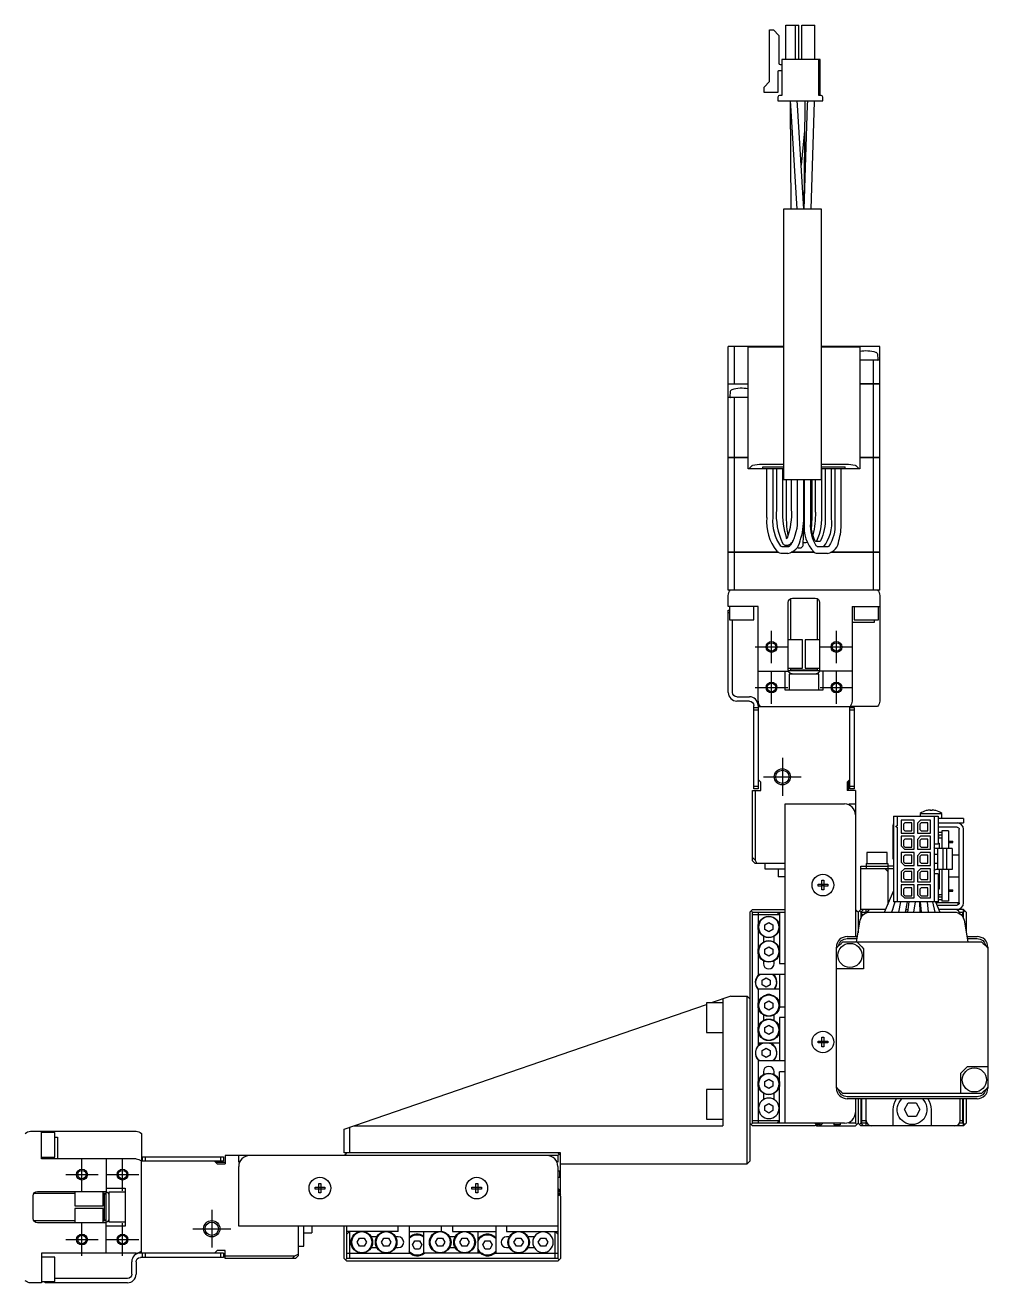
# Model space of a CAD drawing. Extents: x 0 to 1083, y -8 to 883.
# Drawn here: x 668 to 846, y 329.9 to 562.3 of the extents above; entities that cross this region are included whole.
import ezdxf

# ---------------------------------------------------------------- set-up
doc = ezdxf.new("R2010")
doc.units = 0
doc.header["$LTSCALE"] = 0.5
doc.linetypes.add('CENTER', pattern=[50.8, 31.75, -6.35, 6.35, -6.35])
for name, color, linetype in [('MSM_CENTER', 1, 'CENTER'), ('MSM_CONTINUOUS', 7, 'CONTINUOUS'), ('MSM_NARROW', 5, 'CONTINUOUS')]:
    doc.layers.add(name, color=color, linetype=linetype)

msp = doc.modelspace()

# ---------------------------------------------------------------- linework, layer by layer
at = {"layer": 'MSM_CENTER'}
for p, q in [((805.98, 444.41), (805.98, 450.41)), ((817.98, 444.41), (817.98, 450.41)), ((802.98, 447.41), (808.98, 447.41)), ((814.98, 447.41), (820.98, 447.41)), ((805.98, 436.91), (805.98, 442.91)), ((817.98, 436.91), (817.98, 442.91)), ((802.98, 439.91), (808.98, 439.91)), ((814.98, 439.91), (820.98, 439.91)), ((807.98, 426.91), (807.98, 419.91)), ((804.48, 423.41), (811.48, 423.41)), ((678.48, 346.91), (678.48, 352.91)), ((685.98, 346.91), (685.98, 352.91)), ((675.48, 349.91), (681.48, 349.91)), ((682.98, 349.91), (688.98, 349.91)), ((702.48, 343.41), (702.48, 336.41)), ((678.48, 334.91), (678.48, 340.91)), ((685.98, 334.91), (685.98, 340.91)), ((698.98, 339.91), (705.98, 339.91)), ((675.48, 337.91), (681.48, 337.91)), ((682.98, 337.91), (688.98, 337.91))]:
    msp.add_line(p, q, dxfattribs=at)
at = {"layer": 'MSM_CONTINUOUS'}
for p, q in [((805.62, 561.42), (806.32, 561.42)), ((805.62, 551.88), (805.62, 561.42)), ((806.32, 561.42), (807.32, 560.42)), ((807.32, 560.42), (807.32, 555.29)), ((808.61, 562.31), (811.01, 562.31)), ((808.61, 555.96), (808.61, 562.31)), ((810.41, 555.96), (810.41, 562.31)), ((811.01, 555.96), (811.01, 562.31)), ((811.61, 555.96), (811.61, 562.31)), ((811.61, 562.31), (814.01, 562.31)), ((814.01, 555.96), (814.01, 562.31)), ((807.88, 555.96), (807.88, 549.33)), ((814.99, 555.96), (807.88, 555.96)), ((814.74, 549.33), (814.74, 555.96)), ((814.99, 549.33), (814.99, 555.96)), ((807.13, 553.71), (807.13, 549.86)), ((807.88, 553.86), (807.28, 553.86)), ((807.6, 555.01), (807.88, 555.01)), ((804.6, 550.86), (805.62, 551.88)), ((804.6, 549.86), (804.6, 550.86)), ((807.13, 549.86), (804.6, 549.86)), ((807.17, 549.03), (807.17, 548.31)), ((807.88, 549.33), (807.47, 549.33)), ((815.15, 549.33), (814.74, 549.33)), ((815.45, 548.31), (815.45, 549.03)), ((807.17, 548.31), (815.45, 548.31)), ((809.43, 548.31), (809.43, 547.7)), ((809.43, 548.31), (809.43, 547.98)), ((809.43, 547.98), (809.58, 528.31)), ((809.44, 548.31), (809.48, 547.45)), ((809.48, 547.45), (810.68, 528.31)), ((810.78, 547.53), (810.74, 548.31)), ((811.98, 528.33), (810.78, 547.53)), ((812.12, 547.64), (811.98, 528.33)), ((812.6, 547.51), (811.98, 528.31)), ((812.13, 548.31), (812.12, 547.64)), ((812.62, 548.31), (812.6, 547.51)), ((813.28, 528.31), (813.92, 548.19)), ((813.9, 547.47), (813.92, 548.31)), ((813.92, 548.19), (813.93, 548.31)), ((812.09, 542.79), (811.47, 536.46)), ((815.21, 528.31), (808.21, 528.31)), ((808.21, 528.31), (808.21, 478.31)), ((815.21, 478.31), (815.21, 528.31)), ((797.98, 496.02), (797.98, 502.91)), ((808.21, 502.91), (797.98, 502.91)), ((799.13, 496.02), (799.13, 502.91)), ((801.68, 480.31), (801.68, 502.81)), ((808.21, 502.81), (801.68, 502.81)), ((825.98, 502.91), (815.21, 502.91)), ((822.28, 502.81), (815.21, 502.81)), ((822.23, 502.81), (822.23, 502.91)), ((822.28, 502.81), (822.28, 480.31)), ((825.98, 496.02), (825.98, 502.91)), ((825.98, 500.41), (822.28, 500.41)), ((824.82, 496.02), (824.82, 500.41)), ((825.71, 500.62), (825.64, 501.38)), ((797.98, 496.02), (801.68, 496.02)), ((797.98, 482.41), (797.98, 496.01)), ((797.98, 496.01), (801.68, 496.01)), ((797.99, 496.01), (797.99, 496.02)), ((799.13, 496.01), (799.13, 496.02)), ((822.28, 496.02), (825.98, 496.02)), ((825.98, 496.01), (822.28, 496.01)), ((824.82, 496.01), (824.82, 496.02)), ((824.82, 482.41), (824.82, 496.01)), ((825.97, 496.01), (825.97, 496.02)), ((825.98, 482.41), (825.98, 496.01)), ((801.68, 493.51), (797.98, 493.51)), ((798.32, 494.49), (798.25, 493.73)), ((799.13, 482.41), (799.13, 493.51)), ((797.98, 482.41), (801.68, 482.41)), ((797.98, 464.91), (797.98, 482.4)), ((801.68, 482.4), (797.98, 482.4)), ((797.99, 482.41), (797.99, 482.4)), ((799.13, 482.41), (799.13, 482.4)), ((799.13, 464.91), (799.13, 482.4)), ((804.16, 481.17), (808.21, 481.17)), ((815.21, 481.17), (819.8, 481.17)), ((822.28, 482.41), (825.98, 482.41)), ((825.98, 482.4), (822.28, 482.4)), ((824.82, 482.41), (824.82, 482.4)), ((824.82, 464.91), (824.82, 482.4)), ((825.97, 482.41), (825.97, 482.4)), ((825.98, 464.91), (825.98, 482.4)), ((808.21, 480.31), (801.68, 480.31)), ((801.79, 480.31), (802.39, 480.91)), ((804.38, 480.7), (808.21, 480.7)), ((804.38, 480.31), (804.38, 480.7)), ((805.08, 480.31), (805.08, 471.31)), ((806.28, 471.31), (806.28, 480.31)), ((806.88, 480.31), (806.88, 472.79)), ((808.08, 472.79), (808.08, 480.31)), ((815.21, 480.7), (819.58, 480.7)), ((822.28, 480.31), (815.21, 480.31)), ((815.28, 472.31), (815.28, 480.31)), ((815.88, 480.31), (815.88, 471.31)), ((817.08, 471.31), (817.08, 480.31)), ((817.68, 480.31), (817.68, 470.31)), ((818.88, 470.31), (818.88, 480.31)), ((819.58, 480.31), (819.58, 480.7)), ((821.57, 480.91), (822.17, 480.31)), ((815.21, 478.31), (808.21, 478.31)), ((808.68, 478.31), (808.68, 472.77)), ((809.63, 478.31), (809.63, 472.86)), ((810.73, 478.31), (810.73, 471.31)), ((811.93, 471.31), (811.93, 478.31)), ((812.03, 478.31), (812.03, 470.31)), ((813.23, 471.31), (813.23, 478.31)), ((813.48, 471.31), (813.48, 478.31)), ((814.08, 478.31), (814.08, 472.31)), ((809.63, 472.89), (809.63, 472.85)), ((813.23, 470.31), (813.23, 470.37)), ((813.4, 469.03), (813.48, 471.31)), ((817.08, 471.18), (817.08, 471.31)), ((808.81, 467.43), (808.65, 467.37)), ((797.98, 464.91), (807.25, 464.91)), ((797.98, 457.91), (797.98, 464.9)), ((807.27, 464.9), (797.98, 464.9)), ((797.99, 464.91), (797.99, 464.9)), ((799.13, 464.91), (799.13, 464.9)), ((799.13, 457.91), (799.13, 464.9)), ((808, 466.56), (808.09, 466.47)), ((808.98, 465.91), (808.03, 465.91)), ((808.09, 466.47), (808.17, 466.4)), ((808.17, 466.4), (808.32, 466.3)), ((808.32, 466.3), (808.46, 466.24)), ((808.46, 466.24), (808.61, 466.2)), ((808.61, 466.2), (808.77, 466.19)), ((808.77, 466.19), (808.92, 466.2)), ((808.92, 466.2), (809.02, 466.23)), ((809.02, 466.23), (809.06, 466.24)), ((809.02, 466.23), (809.02, 466.23)), ((809.06, 466.24), (809.26, 466.32)), ((809.26, 466.32), (809.41, 466.38)), ((809.41, 466.38), (809.55, 466.48)), ((809.55, 466.48), (809.55, 466.48)), ((813.88, 464.9), (809.63, 464.9)), ((809.65, 464.91), (813.86, 464.91)), ((810.81, 465.87), (810.99, 465.74)), ((810.99, 465.74), (811.18, 465.71)), ((811.18, 465.71), (811.19, 465.71)), ((811.19, 465.71), (811.21, 465.71)), ((811.2, 465.71), (811.21, 465.71)), ((811.21, 465.71), (811.33, 465.72)), ((811.33, 465.72), (811.45, 465.75)), ((811.45, 465.75), (811.55, 465.81)), ((811.55, 465.81), (811.63, 465.88)), ((811.63, 465.88), (811.71, 465.96)), ((811.71, 465.96), (811.76, 466.05)), ((811.76, 466.05), (811.8, 466.15)), ((811.8, 466.15), (811.82, 466.27)), ((811.82, 466.27), (811.82, 466.27)), ((811.85, 466.71), (811.9, 466.71)), ((811.9, 466.71), (812.31, 466.71)), ((812.31, 466.71), (812.34, 466.71)), ((812.34, 466.71), (812.59, 466.76)), ((814.92, 466.91), (814.19, 466.91)), ((814.27, 466.91), (814.35, 466.99)), ((816.32, 465.91), (814.58, 465.91)), ((825.98, 464.9), (816.93, 464.9)), ((816.95, 464.91), (825.98, 464.91)), ((824.82, 464.91), (824.82, 464.9)), ((824.82, 457.91), (824.82, 464.9)), ((825.97, 464.91), (825.97, 464.9)), ((825.98, 457.91), (825.98, 464.9)), ((808.03, 464.71), (808.98, 464.71)), ((814.58, 464.71), (816.32, 464.71)), ((825.98, 457.91), (797.98, 457.91)), ((797.98, 454.91), (797.98, 456.91)), ((809.08, 443.21), (809.08, 455.61)), ((809.48, 456.3), (809.48, 448.71)), ((809.88, 456.41), (814.08, 456.41)), ((814.48, 448.71), (814.48, 456.3)), ((814.88, 455.61), (814.88, 443.21)), ((825.98, 456.91), (825.98, 437.41)), ((803.48, 454.91), (797.98, 454.91)), ((797.98, 439.01), (797.98, 454.21)), ((797.98, 454.21), (798.23, 454.21)), ((798.23, 453.71), (797.98, 453.71)), ((798.23, 454.91), (798.23, 452.41)), ((802.73, 452.41), (802.73, 454.91)), ((803.48, 437.41), (803.48, 454.91)), ((820.88, 454.91), (820.88, 437.41)), ((820.88, 454.91), (825.98, 454.91)), ((821.23, 454.91), (821.23, 452.41)), ((825.73, 452.41), (825.73, 454.91)), ((798.23, 452.41), (802.73, 452.41)), ((798.78, 439.01), (798.78, 452.41)), ((824.93, 451.91), (820.88, 451.91)), ((821.23, 452.41), (825.73, 452.41)), ((824.93, 452.41), (824.93, 451.91)), ((811.73, 448.71), (809.08, 448.71)), ((811.73, 443.51), (811.73, 448.71)), ((812.23, 448.71), (812.23, 443.51)), ((814.88, 448.71), (812.23, 448.71)), ((803.48, 442.91), (809.11, 442.91)), ((808.48, 439.41), (808.48, 442.91)), ((809.08, 443.51), (811.73, 443.51)), ((814.85, 443.01), (809.1, 443.01)), ((809.11, 442.91), (809.11, 443)), ((809.14, 442.91), (809.11, 443)), ((814.73, 442.41), (809.23, 442.41)), ((809.23, 442.41), (809.23, 439.41)), ((809.48, 443.51), (809.48, 443.21)), ((809.48, 443.21), (814.48, 443.21)), ((809.48, 443.21), (809.68, 443.01)), ((812.23, 443.51), (814.88, 443.51)), ((814.28, 443.01), (814.48, 443.21)), ((814.48, 443.21), (814.48, 443.51)), ((814.73, 439.41), (814.73, 442.41)), ((814.85, 443), (814.83, 442.93)), ((814.85, 442.91), (814.85, 443)), ((820.88, 442.91), (814.85, 442.91)), ((815.48, 442.91), (815.48, 439.41)), ((815.48, 439.41), (808.48, 439.41)), ((799.58, 438.21), (801.88, 438.21)), ((801.88, 437.41), (799.58, 437.41)), ((802.68, 421.21), (802.68, 436.61)), ((802.68, 436.21), (803.48, 436.21)), ((803.48, 435.71), (802.68, 435.71)), ((803.48, 436.61), (803.48, 421.21)), ((803.48, 436.41), (820.48, 436.41)), ((820.48, 421.21), (820.48, 436.41)), ((820.48, 436.21), (821.28, 436.21)), ((821.28, 435.71), (820.48, 435.71)), ((825.6, 436.41), (820.5, 436.41)), ((821.28, 436.21), (821.28, 421.21)), ((802.48, 407.91), (802.48, 420.91)), ((802.48, 420.91), (803.98, 420.91)), ((802.68, 421.71), (803.48, 421.71)), ((803.48, 421.21), (802.68, 421.21)), ((802.98, 420.91), (802.98, 408.02)), ((803.48, 422.91), (803.98, 422.41)), ((803.98, 420.91), (803.98, 422.41)), ((819.98, 422.41), (820.48, 422.91)), ((819.98, 422.41), (819.98, 420.91)), ((821.48, 420.91), (819.98, 420.91)), ((820.23, 420.91), (820.23, 422.66)), ((820.48, 421.71), (821.28, 421.71)), ((821.28, 421.21), (820.48, 421.21)), ((821.48, 420.91), (821.48, 393.91)), ((808.48, 359.41), (808.48, 418.41)), ((808.48, 418.41), (819.48, 418.41)), ((820.28, 418.41), (821.48, 418.41)), ((828.51, 416.16), (828.51, 400.31)), ((828.51, 416.16), (836.79, 416.16)), ((829.22, 416.16), (829.22, 414.38)), ((833.48, 416.61), (837.48, 416.61)), ((833.48, 416.61), (833.48, 416.16)), ((834.59, 417.18), (834.59, 417.18)), ((835.3, 417.18), (835.3, 417.3)), ((835.66, 417.18), (835.3, 417.18)), ((835.66, 417.3), (835.66, 417.18)), ((836.08, 416.16), (836.08, 400.31)), ((836.37, 417.18), (836.37, 417.18)), ((836.79, 416.16), (836.79, 410.96)), ((837.48, 415.71), (837.48, 416.61)), ((828.48, 408.21), (828.48, 414.51)), ((829.12, 414.38), (829.22, 414.38)), ((829.22, 414.08), (829.12, 414.08)), ((829.22, 414.08), (829.22, 400.31)), ((832.35, 415.43), (829.95, 415.43)), ((829.95, 415.43), (829.95, 413.03)), ((830.65, 414.91), (830.4, 414.66)), ((830.4, 414.66), (830.4, 413.69)), ((830.4, 413.69), (830.65, 413.44)), ((831.9, 414.91), (830.65, 414.91)), ((831.9, 413.44), (831.9, 414.91)), ((832.35, 413.03), (832.35, 415.43)), ((833.55, 415.43), (832.95, 414.83)), ((832.95, 414.83), (832.95, 413.03)), ((833.65, 414.91), (833.4, 414.66)), ((833.4, 414.66), (833.4, 413.69)), ((833.4, 413.69), (833.65, 413.44)), ((835.35, 415.43), (833.55, 415.43)), ((834.9, 414.91), (833.65, 414.91)), ((834.9, 413.44), (834.9, 414.91)), ((835.35, 413.03), (835.35, 415.43)), ((841.48, 415.71), (836.79, 415.71)), ((836.79, 414.91), (841.48, 414.91)), ((840.28, 414.11), (836.79, 414.11)), ((840.68, 400.11), (840.68, 413.71)), ((841.48, 415.71), (841.48, 414.91)), ((841.48, 400.11), (841.48, 413.71)), ((829.95, 413.03), (832.35, 413.03)), ((829.95, 412.43), (829.95, 410.63)), ((832.35, 412.43), (829.95, 412.43)), ((830.65, 411.91), (830.4, 411.66)), ((830.4, 411.66), (830.4, 410.69)), ((830.65, 413.44), (831.9, 413.44)), ((831.9, 411.91), (830.65, 411.91)), ((831.9, 410.44), (831.9, 411.91)), ((832.35, 410.03), (832.35, 412.43)), ((832.95, 413.03), (835.35, 413.03)), ((833.55, 412.43), (832.95, 411.83)), ((832.95, 411.83), (832.95, 410.03)), ((833.65, 411.91), (833.4, 411.66)), ((833.4, 411.66), (833.4, 410.69)), ((835.35, 412.43), (833.55, 412.43)), ((833.65, 413.44), (834.9, 413.44)), ((834.9, 411.91), (833.65, 411.91)), ((834.9, 410.44), (834.9, 411.91)), ((835.35, 410.03), (835.35, 412.43)), ((836.79, 413.16), (837.48, 413.16)), ((836.79, 412.16), (837.48, 412.16)), ((837.48, 412.61), (836.93, 412.61)), ((836.93, 412.16), (836.93, 412.61)), ((838.68, 413.41), (837.48, 413.41)), ((837.48, 413.41), (837.48, 410.16)), ((838.68, 413.41), (838.68, 410.16)), ((838.68, 411.53), (839.48, 411.53)), ((839.48, 411.28), (839.48, 411.53)), ((827.38, 409.41), (823.58, 409.41)), ((823.58, 409.41), (823.58, 407.41)), ((827.38, 407.41), (827.38, 409.41)), ((829.95, 410.63), (830.55, 410.03)), ((829.95, 409.43), (829.95, 407.63)), ((832.35, 409.43), (829.95, 409.43)), ((830.4, 410.69), (830.65, 410.44)), ((830.55, 410.03), (832.35, 410.03)), ((830.65, 410.44), (831.9, 410.44)), ((832.35, 407.03), (832.35, 409.43)), ((832.95, 410.03), (835.35, 410.03)), ((833.55, 409.43), (832.95, 408.83)), ((833.4, 410.69), (833.65, 410.44)), ((835.35, 409.43), (833.55, 409.43)), ((833.65, 410.44), (834.9, 410.44)), ((835.35, 407.03), (835.35, 409.43)), ((836.79, 410.96), (836.08, 410.96)), ((836.64, 409.05), (836.08, 409.05)), ((839.36, 410.16), (836.33, 410.16)), ((836.64, 410.16), (836.64, 406.3)), ((836.79, 411.16), (836.98, 411.16)), ((836.98, 411.16), (836.98, 410.16)), ((837.64, 410.16), (837.64, 406.3)), ((838.34, 410.16), (838.34, 406.3)), ((838.68, 411.28), (839.48, 411.28)), ((839.36, 410.16), (839.36, 406.3)), ((802.48, 408.52), (802.98, 408.02)), ((802.98, 407.41), (802.48, 407.91)), ((802.98, 408.02), (803.29, 407.41)), ((808.48, 407.41), (802.98, 407.41)), ((804.73, 407.41), (804.73, 406.41)), ((822.48, 398.91), (822.48, 406.91)), ((822.48, 406.91), (823.48, 406.91)), ((823.48, 407.41), (827.48, 407.41)), ((823.48, 407.41), (823.48, 406.41)), ((823.48, 406.91), (827.48, 406.91)), ((827.48, 407.41), (827.48, 399.83)), ((828.51, 406.91), (827.48, 406.91)), ((828.51, 408.21), (828.48, 408.21)), ((829.95, 407.63), (830.55, 407.03)), ((830.65, 408.91), (830.4, 408.66)), ((830.4, 408.66), (830.4, 407.69)), ((830.4, 407.69), (830.65, 407.44)), ((830.55, 407.03), (832.35, 407.03)), ((831.9, 408.91), (830.65, 408.91)), ((830.65, 407.44), (831.9, 407.44)), ((831.9, 407.44), (831.9, 408.91)), ((832.95, 408.83), (832.95, 407.03)), ((832.95, 407.03), (835.35, 407.03)), ((833.65, 408.91), (833.4, 408.66)), ((833.4, 408.66), (833.4, 407.69)), ((833.4, 407.69), (833.65, 407.44)), ((834.9, 408.91), (833.65, 408.91)), ((833.65, 407.44), (834.9, 407.44)), ((834.9, 407.44), (834.9, 408.91)), ((836.64, 407.4), (836.08, 407.4)), ((840.68, 408.91), (839.36, 408.91)), ((804.73, 406.41), (808.48, 406.41)), ((807.23, 406.41), (807.23, 404.91)), ((808.48, 404.91), (807.23, 404.91)), ((828.51, 406.41), (822.48, 406.41)), ((826.98, 406.41), (827.48, 405.91)), ((829.95, 405.83), (830.55, 406.43)), ((829.95, 405.83), (829.95, 404.03)), ((830.65, 405.91), (830.4, 405.66)), ((830.4, 405.66), (830.4, 404.69)), ((830.4, 404.69), (830.65, 404.44)), ((832.35, 406.43), (830.55, 406.43)), ((831.9, 405.91), (830.65, 405.91)), ((830.65, 404.44), (831.9, 404.44)), ((831.9, 404.44), (831.9, 405.91)), ((832.35, 404.03), (832.35, 406.43)), ((833.55, 406.43), (832.95, 405.83)), ((832.95, 405.83), (832.95, 404.03)), ((833.65, 405.91), (833.4, 405.66)), ((833.4, 405.66), (833.4, 404.69)), ((833.4, 404.69), (833.65, 404.44)), ((835.35, 406.43), (833.55, 406.43)), ((834.9, 405.91), (833.65, 405.91)), ((833.65, 404.44), (834.9, 404.44)), ((834.9, 404.44), (834.9, 405.91)), ((835.35, 404.03), (835.35, 406.43)), ((836.79, 405.5), (836.08, 405.5)), ((839.36, 406.3), (836.33, 406.3)), ((836.79, 405.5), (836.79, 400.31)), ((836.98, 406.3), (836.98, 402.66)), ((837.48, 406.3), (837.48, 400.41)), ((838.68, 406.3), (838.68, 400.41)), ((838.68, 404.91), (840.68, 404.91)), ((814.59, 403.59), (815.3, 403.59)), ((814.59, 403.23), (814.59, 403.59)), ((815.3, 403.23), (814.59, 403.23)), ((815.3, 404.29), (815.66, 404.29)), ((815.3, 403.59), (815.3, 404.29)), ((815.31, 403.58), (815.3, 403.59)), ((815.31, 403.24), (815.3, 403.23)), ((815.3, 402.52), (815.3, 403.23)), ((815.66, 402.52), (815.3, 402.52)), ((815.31, 403.58), (815.65, 403.58)), ((815.31, 403.24), (815.31, 403.58)), ((815.65, 403.24), (815.31, 403.24)), ((815.65, 403.58), (815.66, 403.59)), ((815.65, 403.58), (815.65, 403.24)), ((815.65, 403.24), (815.66, 403.23)), ((815.66, 404.29), (815.66, 403.59)), ((815.66, 403.59), (816.37, 403.59)), ((815.66, 403.23), (815.66, 402.52)), ((816.37, 403.23), (815.66, 403.23)), ((816.37, 403.59), (816.37, 403.23)), ((826.88, 398.41), (828.51, 402.26)), ((829.95, 404.03), (832.35, 404.03)), ((829.95, 403.43), (829.95, 401.63)), ((832.35, 403.43), (829.95, 403.43)), ((830.65, 402.91), (830.4, 402.66)), ((830.4, 402.66), (830.4, 401.69)), ((831.9, 402.91), (830.65, 402.91)), ((831.9, 401.44), (831.9, 402.91)), ((832.35, 401.03), (832.35, 403.43)), ((832.95, 404.03), (835.35, 404.03)), ((832.95, 403.43), (832.95, 401.63)), ((835.35, 403.43), (832.95, 403.43)), ((833.65, 402.91), (833.4, 402.66)), ((833.4, 402.66), (833.4, 401.69)), ((834.9, 402.91), (833.65, 402.91)), ((834.9, 401.44), (834.9, 402.91)), ((835.35, 401.03), (835.35, 403.43)), ((836.98, 402.66), (836.79, 402.66)), ((838.68, 402.53), (839.48, 402.53)), ((838.68, 402.28), (839.48, 402.28)), ((839.48, 402.28), (839.48, 402.53)), ((828.24, 398.41), (828.85, 400.31)), ((836.79, 400.31), (828.51, 400.31)), ((829.5, 398.41), (829.87, 400.31)), ((829.95, 401.63), (830.55, 401.03)), ((830.4, 401.69), (830.65, 401.44)), ((830.55, 401.03), (832.35, 401.03)), ((830.65, 401.44), (831.9, 401.44)), ((831.09, 400.31), (830.72, 398.41)), ((831.38, 400.31), (831.1, 398.41)), ((832.32, 398.41), (832.59, 400.31)), ((833.55, 401.03), (832.95, 401.63)), ((833.35, 400.31), (833.39, 398.41)), ((833.4, 401.69), (833.65, 401.44)), ((833.55, 401.03), (835.35, 401.03)), ((833.71, 398.41), (833.55, 400.31)), ((833.65, 401.44), (834.9, 401.44)), ((834.76, 400.31), (834.92, 398.41)), ((835.73, 400.31), (836.15, 398.41)), ((836.28, 400.31), (837.08, 398.41)), ((836.48, 400.21), (840.48, 400.21)), ((836.48, 400.21), (836.48, 399.83)), ((836.79, 401.66), (837.48, 401.66)), ((837.48, 400.66), (836.79, 400.66)), ((836.93, 401.2), (836.93, 401.66)), ((837.48, 401.2), (836.93, 401.2)), ((838.68, 400.41), (837.48, 400.41)), ((840.48, 399.76), (840.48, 400.21)), ((802.48, 398.91), (801.98, 398.41)), ((801.98, 398.41), (801.98, 352.41)), ((802.23, 398.66), (802.48, 398.41)), ((802.48, 398.91), (808.48, 398.91)), ((802.48, 359.41), (802.48, 398.41)), ((802.48, 398.41), (808.48, 398.41)), ((807.48, 397.91), (802.48, 397.91)), ((803.48, 398.41), (803.48, 386.73)), ((806.98, 398.41), (807.48, 397.91)), ((807.48, 398.41), (807.48, 388.91)), ((821.98, 398.41), (821.48, 398.91)), ((821.48, 398.41), (821.73, 398.66)), ((821.98, 398.41), (822.48, 398.91)), ((821.98, 398.41), (821.98, 394.61)), ((822.23, 398.66), (822.48, 398.41)), ((827.09, 398.91), (822.48, 398.91)), ((822.98, 398.91), (822.48, 398.41)), ((822.48, 398.41), (822.48, 397.25)), ((822.68, 398.41), (823.48, 398.41)), ((822.68, 397.63), (822.68, 398.41)), ((822.91, 397.91), (822.68, 397.91)), ((823.48, 398.27), (823.48, 398.91)), ((824.16, 398.41), (839.8, 398.41)), ((828.19, 398.43), (828.45, 399.04)), ((828.41, 398.91), (828.39, 398.91)), ((830.82, 398.91), (831.18, 398.91)), ((833.38, 398.91), (833.67, 398.91)), ((836.53, 399.71), (840.28, 399.71)), ((841.48, 398.91), (836.87, 398.91)), ((840.48, 398.71), (840.48, 398.91)), ((840.75, 398.41), (841.28, 398.41)), ((841.28, 397.91), (841.04, 397.91)), ((841.28, 398.41), (841.28, 397.63)), ((841.48, 397.25), (841.48, 398.91)), ((841.98, 398.41), (841.48, 398.91)), ((841.48, 398.41), (841.73, 398.66)), ((841.98, 398.41), (841.98, 394.61)), ((804.73, 396.09), (805.48, 396.52)), ((804.73, 395.23), (804.73, 396.09)), ((805.48, 394.79), (804.73, 395.23)), ((805.48, 396.52), (806.23, 396.09)), ((806.23, 395.23), (805.48, 394.79)), ((806.23, 396.09), (806.23, 395.23)), ((821.68, 392.91), (822.39, 396.92)), ((841.57, 396.92), (842.28, 392.91)), ((804.48, 393.93), (804.48, 392.89)), ((806.48, 392.89), (806.48, 393.93)), ((819.13, 392.91), (844.82, 392.91)), ((819.98, 393.91), (821.86, 393.91)), ((819.98, 393.53), (821.79, 393.53)), ((842.1, 393.91), (843.98, 393.91)), ((842.17, 393.53), (843.98, 393.53)), ((804.73, 391.59), (805.48, 392.02)), ((804.73, 390.73), (804.73, 391.59)), ((805.48, 390.29), (804.73, 390.73)), ((805.48, 392.02), (806.23, 391.59)), ((806.23, 390.73), (805.48, 390.29)), ((806.23, 391.59), (806.23, 390.73)), ((817.98, 365.91), (817.98, 391.91)), ((822.98, 391.66), (822.98, 387.91)), ((845.98, 391.91), (845.98, 365.91)), ((804.48, 389.43), (804.48, 388.91)), ((806.48, 388.91), (806.48, 389.43)), ((807.48, 388.91), (808.48, 388.91)), ((808.48, 386.91), (803.48, 386.91)), ((804.23, 385.84), (804.98, 386.27)), ((804.23, 384.98), (804.23, 385.84)), ((804.98, 386.27), (805.73, 385.84)), ((805.73, 385.84), (805.73, 384.98)), ((807.48, 386.91), (807.48, 380.91)), ((822.98, 387.91), (817.98, 387.91)), ((803.48, 384.21), (807.48, 384.21)), ((803.48, 384.21), (803.48, 373.73)), ((804.98, 384.54), (804.23, 384.98)), ((805.73, 384.98), (804.98, 384.54)), ((726.98, 358.29), (793.98, 381.36)), ((793.98, 381.66), (793.98, 376.16)), ((796.98, 381.66), (793.98, 381.66)), ((798.48, 382.91), (794.85, 381.66)), ((796.98, 382.39), (796.98, 358.91)), ((798.48, 382.91), (801.48, 382.91)), ((801.48, 351.91), (801.48, 382.91)), ((801.48, 382.91), (801.98, 382.41)), ((804.73, 381.59), (805.48, 382.02)), ((804.73, 380.73), (804.73, 381.59)), ((805.48, 382.02), (806.23, 381.59)), ((806.23, 381.59), (806.23, 380.73)), ((804.48, 379.43), (804.48, 378.39)), ((805.48, 380.29), (804.73, 380.73)), ((806.23, 380.73), (805.48, 380.29)), ((806.48, 378.39), (806.48, 379.43)), ((807.48, 380.91), (808.48, 380.91)), ((808.48, 378.91), (807.48, 378.91)), ((807.48, 378.91), (807.48, 370.91)), ((804.73, 377.09), (805.48, 377.52)), ((804.73, 376.23), (804.73, 377.09)), ((805.48, 377.52), (806.23, 377.09)), ((806.23, 377.09), (806.23, 376.23)), ((793.98, 376.16), (796.98, 376.16)), ((807.48, 374.21), (803.48, 374.21)), ((805.48, 375.79), (804.73, 376.23)), ((806.23, 376.23), (805.48, 375.79)), ((814.59, 374.59), (815.3, 374.59)), ((814.59, 374.23), (814.59, 374.59)), ((815.3, 374.23), (814.59, 374.23)), ((815.3, 375.29), (815.66, 375.29)), ((815.3, 374.59), (815.3, 375.29)), ((815.31, 374.58), (815.3, 374.59)), ((815.31, 374.24), (815.3, 374.23)), ((815.3, 373.52), (815.3, 374.23)), ((815.31, 374.24), (815.31, 374.58)), ((815.31, 374.58), (815.65, 374.58)), ((815.65, 374.24), (815.31, 374.24)), ((815.65, 374.58), (815.66, 374.59)), ((815.65, 374.58), (815.65, 374.24)), ((815.65, 374.24), (815.66, 374.23)), ((815.66, 375.29), (815.66, 374.59)), ((815.66, 374.59), (816.37, 374.59)), ((815.66, 374.23), (815.66, 373.52)), ((816.37, 374.23), (815.66, 374.23)), ((816.37, 374.59), (816.37, 374.23)), ((804.23, 372.84), (804.98, 373.27)), ((804.23, 371.98), (804.23, 372.84)), ((804.98, 371.54), (804.23, 371.98)), ((804.98, 373.27), (805.73, 372.84)), ((805.73, 371.98), (804.98, 371.54)), ((805.73, 372.84), (805.73, 371.98)), ((815.66, 373.52), (815.3, 373.52)), ((803.48, 371.09), (803.48, 359.41)), ((808.48, 370.91), (803.48, 370.91)), ((842.23, 369.91), (845.98, 369.91)), ((804.48, 368.91), (804.48, 368.39)), ((804.73, 367.09), (805.48, 367.52)), ((805.48, 367.52), (806.23, 367.09)), ((806.48, 368.39), (806.48, 368.91)), ((808.48, 368.91), (807.48, 368.91)), ((807.48, 359.41), (807.48, 368.91)), ((840.98, 364.91), (840.98, 368.66)), ((793.98, 365.66), (793.98, 360.16)), ((796.98, 365.66), (793.98, 365.66)), ((804.48, 364.93), (804.48, 363.77)), ((804.73, 366.23), (804.73, 367.09)), ((805.48, 365.79), (804.73, 366.23)), ((806.23, 366.23), (805.48, 365.79)), ((806.23, 367.09), (806.23, 366.23)), ((806.48, 363.77), (806.48, 364.93)), ((844.82, 364.91), (819.13, 364.91)), ((804.73, 362.59), (805.48, 363.02)), ((804.73, 361.73), (804.73, 362.59)), ((805.48, 363.02), (806.23, 362.59)), ((806.23, 362.59), (806.23, 361.73)), ((843.98, 364.29), (819.98, 364.29)), ((843.98, 363.91), (819.98, 363.91)), ((821.48, 363.91), (821.48, 359.41)), ((821.98, 363.91), (821.98, 359.41)), ((822.48, 363.91), (822.48, 359.41)), ((822.68, 359.41), (822.68, 363.91)), ((823.48, 359.91), (823.48, 363.91)), ((830.54, 361.91), (831.26, 363.16)), ((831.26, 363.16), (832.7, 363.16)), ((832.7, 363.16), (833.42, 361.91)), ((840.88, 359.91), (840.88, 363.91)), ((841.28, 363.91), (841.28, 359.41)), ((841.48, 358.91), (841.48, 363.91)), ((841.98, 363.91), (841.98, 359.41)), ((805.48, 361.29), (804.73, 361.73)), ((806.23, 361.73), (805.48, 361.29)), ((828.48, 358.91), (828.48, 361.91)), ((831.26, 360.66), (830.54, 361.91)), ((832.7, 360.66), (831.26, 360.66)), ((833.42, 361.91), (832.7, 360.66)), ((835.48, 361.91), (835.48, 358.91)), ((668.98, 357.91), (688.48, 357.91)), ((670.98, 352.81), (670.98, 357.91)), ((726.98, 353.91), (726.98, 358.29)), ((727.98, 358.63), (727.98, 353.91)), ((728.78, 358.91), (796.98, 358.91)), ((793.98, 360.16), (796.98, 360.16)), ((801.98, 359.41), (802.48, 358.91)), ((802.48, 359.41), (802.23, 359.16)), ((802.48, 359.91), (807.48, 359.91)), ((819.48, 359.41), (802.48, 359.41)), ((813.98, 358.91), (802.48, 358.91)), ((807.48, 359.91), (806.98, 359.41)), ((814.23, 359.16), (813.98, 359.41)), ((813.98, 358.91), (814.48, 359.41)), ((814.28, 359.01), (814.08, 359.01)), ((814.28, 358.91), (814.18, 359.01)), ((814.28, 358.91), (821.48, 358.91)), ((814.58, 359.31), (814.58, 359.41)), ((814.78, 358.91), (814.78, 359.41)), ((814.98, 358.91), (814.98, 359.41)), ((815.48, 359.41), (814.98, 358.91)), ((817.48, 359.41), (817.48, 359.11)), ((818.68, 359.11), (817.48, 359.11)), ((818.68, 359.41), (818.68, 359.11)), ((821.48, 359.41), (820.28, 359.41)), ((821.73, 359.16), (821.48, 359.41)), ((821.48, 358.91), (821.98, 359.41)), ((822.48, 358.91), (821.98, 359.41)), ((822.48, 359.41), (822.23, 359.16)), ((822.48, 359.41), (822.98, 358.91)), ((841.48, 358.91), (822.48, 358.91)), ((822.68, 359.91), (823.48, 359.91)), ((823.48, 359.41), (822.68, 359.41)), ((823.48, 358.91), (823.48, 359.91)), ((840.48, 358.91), (840.48, 359.11)), ((841.28, 359.41), (840.75, 359.41)), ((840.88, 359.91), (841.28, 359.91)), ((841.73, 359.16), (841.48, 359.41)), ((841.48, 358.91), (841.98, 359.41)), ((673.48, 357.66), (670.98, 357.66)), ((673.48, 353.16), (673.48, 357.66)), ((673.48, 356.85), (673.98, 356.85)), ((673.98, 356.85), (673.98, 352.81)), ((689.48, 357.53), (689.48, 352.43)), ((704.98, 353.41), (704.98, 351.91)), ((766.48, 353.41), (704.98, 353.41)), ((707.48, 352.21), (707.48, 353.41)), ((766.98, 353.91), (726.98, 353.91)), ((727.23, 353.66), (726.98, 353.41)), ((727.48, 353.91), (727.23, 353.66)), ((727.48, 353.41), (727.23, 353.66)), ((766.98, 353.41), (766.48, 353.91)), ((766.73, 353.66), (766.48, 353.41)), ((766.48, 353.41), (766.48, 352.21)), ((766.98, 346.21), (766.98, 353.91)), ((670.98, 353.16), (673.48, 353.16)), ((688.48, 352.81), (670.98, 352.81)), ((682.98, 352.81), (682.98, 346.78)), ((689.48, 335.41), (689.48, 352.41)), ((704.68, 352.41), (689.48, 352.41)), ((689.68, 352.41), (689.68, 353.21)), ((689.68, 353.21), (704.68, 353.21)), ((690.18, 353.21), (690.18, 352.41)), ((703.48, 351.91), (702.98, 352.41)), ((704.98, 352.16), (703.23, 352.16)), ((703.48, 351.91), (704.98, 351.91)), ((704.18, 352.41), (704.18, 353.21)), ((704.68, 353.21), (704.68, 352.41)), ((707.48, 340.41), (707.48, 351.41)), ((766.48, 351.41), (766.48, 334.41)), ((766.98, 351.91), (801.48, 351.91)), ((801.48, 351.91), (801.98, 352.41)), ((766.48, 350.61), (766.78, 350.61)), ((766.48, 349.41), (766.78, 349.41)), ((766.78, 350.61), (766.78, 349.41)), ((677.18, 346.41), (669.59, 346.41)), ((670.28, 346.81), (682.68, 346.81)), ((677.18, 346.81), (677.18, 344.16)), ((682.38, 344.16), (682.38, 346.81)), ((682.68, 346.41), (682.38, 346.41)), ((682.68, 341.41), (682.68, 346.41)), ((682.88, 346.21), (682.68, 346.41)), ((682.88, 346.78), (682.88, 341.03)), ((682.89, 346.78), (682.97, 346.75)), ((682.98, 346.78), (682.89, 346.78)), ((682.98, 347.41), (686.48, 347.41)), ((683.48, 346.66), (683.48, 341.16)), ((686.48, 346.66), (683.48, 346.66)), ((686.48, 347.41), (686.48, 340.41)), ((721.59, 347.23), (721.59, 347.59)), ((721.59, 347.59), (722.3, 347.59)), ((722.3, 347.23), (721.59, 347.23)), ((722.3, 348.29), (722.66, 348.29)), ((722.3, 347.59), (722.3, 348.29)), ((722.31, 347.58), (722.3, 347.59)), ((722.31, 347.24), (722.3, 347.23)), ((722.3, 346.52), (722.3, 347.23)), ((722.66, 346.52), (722.3, 346.52)), ((722.31, 347.24), (722.31, 347.58)), ((722.31, 347.58), (722.65, 347.58)), ((722.65, 347.24), (722.31, 347.24)), ((722.65, 347.58), (722.66, 347.59)), ((722.65, 347.58), (722.65, 347.24)), ((722.65, 347.24), (722.66, 347.23)), ((722.66, 348.29), (722.66, 347.59)), ((722.66, 347.59), (723.37, 347.59)), ((722.66, 347.23), (722.66, 346.52)), ((723.37, 347.23), (722.66, 347.23)), ((723.37, 347.59), (723.37, 347.23)), ((750.59, 347.23), (750.59, 347.59)), ((750.59, 347.59), (751.3, 347.59)), ((751.3, 347.23), (750.59, 347.23)), ((751.3, 348.29), (751.66, 348.29)), ((751.3, 347.59), (751.3, 348.29)), ((751.31, 347.58), (751.3, 347.59)), ((751.31, 347.24), (751.3, 347.23)), ((751.3, 346.52), (751.3, 347.23)), ((751.66, 346.52), (751.3, 346.52)), ((751.31, 347.58), (751.65, 347.58)), ((751.31, 347.24), (751.31, 347.58)), ((751.65, 347.24), (751.31, 347.24)), ((751.65, 347.58), (751.66, 347.59)), ((751.65, 347.58), (751.65, 347.24)), ((751.65, 347.24), (751.66, 347.23)), ((751.66, 348.29), (751.66, 347.59)), ((751.66, 347.59), (752.37, 347.59)), ((751.66, 347.23), (751.66, 346.52)), ((752.37, 347.23), (751.66, 347.23)), ((752.37, 347.59), (752.37, 347.23)), ((766.48, 347.41), (766.98, 346.91)), ((766.98, 346.91), (766.48, 346.91)), ((766.98, 346.71), (766.48, 346.71)), ((766.58, 346.51), (766.48, 346.51)), ((766.98, 345.91), (766.48, 346.41)), ((669.48, 341.81), (669.48, 346.01)), ((677.18, 344.16), (682.38, 344.16)), ((766.73, 346.16), (766.48, 345.91)), ((766.88, 346.21), (766.88, 346.01)), ((766.98, 346.21), (766.88, 346.11)), ((766.98, 345.91), (766.98, 334.41)), ((677.18, 343.66), (677.18, 341.01)), ((682.38, 343.66), (677.18, 343.66)), ((682.38, 341.01), (682.38, 343.66)), ((669.59, 341.41), (677.18, 341.41)), ((682.68, 341.01), (670.28, 341.01)), ((682.38, 341.41), (682.68, 341.41)), ((682.68, 341.41), (682.88, 341.61)), ((682.97, 341.06), (682.89, 341.04)), ((682.98, 341.04), (682.89, 341.04)), ((682.98, 335.41), (682.98, 341.04)), ((686.48, 340.41), (682.98, 340.41)), ((683.48, 341.16), (686.48, 341.16)), ((766.48, 340.41), (707.48, 340.41)), ((718.48, 340.41), (718.48, 334.91)), ((719.48, 336.66), (719.48, 340.41)), ((720.98, 340.41), (720.98, 339.16)), ((726.98, 334.41), (726.98, 340.41)), ((727.48, 334.41), (727.48, 340.41)), ((727.48, 338.91), (727.98, 339.41)), ((736.98, 339.41), (727.48, 339.41)), ((727.98, 339.41), (727.98, 334.41)), ((736.98, 339.41), (736.98, 340.41)), ((738.98, 340.41), (738.98, 335.41)), ((738.98, 339.41), (744.98, 339.41)), ((741.68, 335.41), (741.68, 339.41)), ((744.98, 339.41), (744.98, 340.41)), ((746.98, 340.41), (746.98, 339.41)), ((746.98, 339.41), (754.98, 339.41)), ((751.68, 339.41), (751.68, 335.41)), ((754.98, 340.41), (754.98, 335.41)), ((756.98, 340.41), (756.98, 339.41)), ((756.98, 339.41), (766.48, 339.41)), ((765.98, 334.41), (765.98, 339.41)), ((765.98, 339.41), (766.48, 338.91)), ((719.48, 339.16), (720.98, 339.16)), ((729.36, 337.41), (729.8, 338.16)), ((729.8, 336.66), (729.36, 337.41)), ((729.8, 338.16), (730.66, 338.16)), ((730.66, 338.16), (731.1, 337.41)), ((731.1, 337.41), (730.66, 336.66)), ((733, 338.41), (731.96, 338.41)), ((733.86, 337.41), (734.3, 338.16)), ((734.3, 336.66), (733.86, 337.41)), ((734.3, 338.16), (735.16, 338.16)), ((735.16, 338.16), (735.6, 337.41)), ((735.6, 337.41), (735.16, 336.66)), ((736.98, 338.41), (736.46, 338.41)), ((739.61, 336.91), (740.05, 337.66)), ((740.05, 337.66), (740.91, 337.66)), ((740.91, 337.66), (741.35, 336.91)), ((743.86, 337.41), (744.3, 338.16)), ((744.3, 336.66), (743.86, 337.41)), ((744.3, 338.16), (745.16, 338.16)), ((745.16, 338.16), (745.6, 337.41)), ((745.6, 337.41), (745.16, 336.66)), ((747.5, 338.41), (746.46, 338.41)), ((748.36, 337.41), (748.8, 338.16)), ((748.8, 336.66), (748.36, 337.41)), ((748.8, 338.16), (749.66, 338.16)), ((749.66, 338.16), (750.1, 337.41)), ((750.1, 337.41), (749.66, 336.66)), ((752.61, 336.91), (753.05, 337.66)), ((753.05, 337.66), (753.91, 337.66)), ((753.91, 337.66), (754.35, 336.91)), ((757.5, 338.41), (756.98, 338.41)), ((758.36, 337.41), (758.8, 338.16)), ((758.8, 336.66), (758.36, 337.41)), ((758.8, 338.16), (759.66, 338.16)), ((759.66, 338.16), (760.1, 337.41)), ((760.1, 337.41), (759.66, 336.66)), ((762.11, 338.41), (760.96, 338.41)), ((762.86, 337.41), (763.3, 338.16)), ((763.3, 336.66), (762.86, 337.41)), ((763.3, 338.16), (764.16, 338.16)), ((764.16, 338.16), (764.6, 337.41)), ((764.6, 337.41), (764.16, 336.66)), ((670.98, 335.41), (670.98, 329.91)), ((688.48, 335.41), (670.98, 335.41)), ((673.48, 334.66), (670.98, 334.66)), ((673.48, 330.16), (673.48, 334.66)), ((704.68, 335.41), (689.28, 335.41)), ((689.68, 334.61), (689.68, 335.41)), ((690.18, 335.41), (690.18, 334.61)), ((702.98, 335.41), (703.48, 335.91)), ((704.98, 335.91), (703.48, 335.91)), ((704.18, 334.61), (704.18, 335.41)), ((704.68, 335.41), (704.68, 334.61)), ((704.98, 334.41), (704.98, 335.91)), ((704.98, 334.91), (717.87, 334.91)), ((717.37, 334.41), (717.87, 334.91)), ((717.87, 334.91), (718.48, 335.21)), ((718.48, 334.91), (717.98, 334.41)), ((718.48, 336.66), (719.48, 336.66)), ((727.48, 335.41), (739.16, 335.41)), ((730.66, 336.66), (729.8, 336.66)), ((731.96, 336.41), (733, 336.41)), ((735.16, 336.66), (734.3, 336.66)), ((736.46, 336.41), (736.98, 336.41)), ((740.05, 336.16), (739.61, 336.91)), ((740.91, 336.16), (740.05, 336.16)), ((741.35, 336.91), (740.91, 336.16)), ((752.16, 335.41), (741.68, 335.41)), ((745.16, 336.66), (744.3, 336.66)), ((746.46, 336.41), (747.5, 336.41)), ((749.66, 336.66), (748.8, 336.66)), ((753.05, 336.16), (752.61, 336.91)), ((753.91, 336.16), (753.05, 336.16)), ((754.35, 336.91), (753.91, 336.16)), ((754.8, 335.41), (766.48, 335.41)), ((756.98, 336.41), (757.5, 336.41)), ((759.66, 336.66), (758.8, 336.66)), ((760.96, 336.41), (762.11, 336.41)), ((764.16, 336.66), (763.3, 336.66)), ((687.68, 331.51), (687.68, 333.81)), ((688.48, 333.81), (688.48, 331.51)), ((704.68, 334.61), (689.28, 334.61)), ((717.98, 334.41), (704.98, 334.41)), ((726.98, 334.41), (727.23, 334.16)), ((727.23, 334.16), (727.48, 334.41)), ((727.23, 334.16), (727.48, 333.91)), ((766.48, 334.41), (727.48, 334.41)), ((766.48, 333.91), (727.48, 333.91)), ((766.48, 334.41), (766.73, 334.16)), ((766.48, 333.91), (766.98, 334.41)), ((670.98, 330.16), (673.48, 330.16)), ((671.68, 329.91), (671.68, 330.16)), ((672.18, 330.16), (672.18, 329.91)), ((686.88, 330.71), (673.48, 330.71)), ((670.98, 329.91), (668.98, 329.91)), ((686.88, 329.91), (671.68, 329.91))]:
    msp.add_line(p, q, dxfattribs=at)
at = {"layer": 'MSM_CONTINUOUS', "extrusion": (0, 0, -1)}
for p, q in [((802.39, 480.91), (802.48, 480.97)), ((821.44, 480.99), (821.53, 480.94)), ((821.53, 480.94), (821.57, 480.91)), ((821.57, 480.91), (821.57, 480.91)), ((808.87, 467.51), (808.81, 467.43)), ((807.81, 465.98), (807.69, 466.06)), ((807.69, 466.06), (807.69, 466.06)), ((807.92, 465.92), (807.81, 465.98)), ((808.03, 465.91), (807.92, 465.92)), ((809, 465.91), (808.98, 465.91)), ((808.98, 465.91), (808.98, 465.91)), ((809.11, 465.93), (809, 465.91)), ((809.22, 465.99), (809.11, 465.93)), ((809.35, 466.08), (809.22, 465.99)), ((809.48, 466.21), (809.35, 466.08)), ((814.11, 466.98), (814.01, 467.11)), ((814.01, 467.11), (814.01, 467.11)), ((814.19, 466.91), (814.11, 466.98)), ((814.36, 466.02), (814.26, 466.11)), ((814.26, 466.11), (814.26, 466.11)), ((814.48, 465.94), (814.36, 466.02)), ((814.58, 465.91), (814.48, 465.94)), ((814.97, 466.94), (814.92, 466.91)), ((815.05, 467.05), (814.97, 466.94)), ((816.39, 465.92), (816.32, 465.91)), ((816.32, 465.91), (816.32, 465.91)), ((816.49, 465.98), (816.39, 465.92)), ((816.58, 466.05), (816.49, 465.98)), ((809.15, 442.88), (809.14, 442.91)), ((809.16, 442.85), (809.15, 442.88)), ((809.18, 442.81), (809.16, 442.85)), ((809.21, 442.78), (809.18, 442.81)), ((809.23, 442.74), (809.21, 442.78)), ((809.25, 442.71), (809.23, 442.74)), ((809.28, 442.68), (809.25, 442.71)), ((809.3, 442.65), (809.28, 442.68)), ((809.33, 442.62), (809.3, 442.65)), ((809.36, 442.6), (809.33, 442.62)), ((809.4, 442.57), (809.36, 442.6)), ((809.43, 442.55), (809.4, 442.57)), ((809.48, 442.52), (809.43, 442.55)), ((809.52, 442.49), (809.48, 442.52)), ((809.57, 442.47), (809.52, 442.49)), ((809.62, 442.45), (809.57, 442.47)), ((809.67, 442.44), (809.62, 442.45)), ((809.72, 442.42), (809.67, 442.44)), ((809.77, 442.42), (809.72, 442.42)), ((809.83, 442.41), (809.77, 442.42)), ((809.88, 442.41), (809.83, 442.41)), ((814.12, 442.41), (814.08, 442.41)), ((814.17, 442.41), (814.12, 442.41)), ((814.21, 442.42), (814.17, 442.41)), ((814.25, 442.43), (814.21, 442.42)), ((814.3, 442.44), (814.25, 442.43)), ((814.35, 442.46), (814.3, 442.44)), ((814.4, 442.47), (814.35, 442.46)), ((814.45, 442.5), (814.4, 442.47)), ((814.49, 442.52), (814.45, 442.5)), ((814.54, 442.55), (814.49, 442.52)), ((814.58, 442.58), (814.54, 442.55)), ((814.62, 442.61), (814.58, 442.58)), ((814.65, 442.65), (814.62, 442.61)), ((814.68, 442.68), (814.65, 442.65)), ((814.7, 442.71), (814.68, 442.68)), ((814.73, 442.74), (814.7, 442.71)), ((814.75, 442.77), (814.73, 442.74)), ((814.77, 442.8), (814.75, 442.77)), ((814.78, 442.82), (814.77, 442.8)), ((814.8, 442.85), (814.78, 442.82)), ((814.81, 442.88), (814.8, 442.85)), ((814.82, 442.9), (814.81, 442.88)), ((814.83, 442.93), (814.82, 442.9)), ((682.97, 346.75), (682.98, 346.75)), ((682.98, 346.75), (683.01, 346.74)), ((683.01, 346.74), (683.04, 346.72)), ((683.04, 346.72), (683.06, 346.71)), ((683.06, 346.71), (683.09, 346.69)), ((683.09, 346.69), (683.11, 346.68)), ((683.11, 346.68), (683.15, 346.66)), ((683.15, 346.66), (683.18, 346.63)), ((683.18, 346.63), (683.21, 346.61)), ((683.21, 346.61), (683.24, 346.58)), ((683.24, 346.58), (683.27, 346.54)), ((683.27, 346.54), (683.31, 346.5)), ((683.31, 346.5), (683.34, 346.46)), ((683.34, 346.46), (683.37, 346.42)), ((683.37, 346.42), (683.39, 346.37)), ((683.39, 346.37), (683.41, 346.33)), ((683.41, 346.33), (683.43, 346.28)), ((683.43, 346.28), (683.45, 346.23)), ((683.45, 346.23), (683.46, 346.18)), ((683.46, 346.18), (683.47, 346.14)), ((683.47, 346.14), (683.47, 346.09)), ((683.47, 346.09), (683.48, 346.05)), ((683.48, 346.05), (683.48, 346.01)), ((683.46, 341.65), (683.45, 341.6)), ((683.47, 341.7), (683.46, 341.65)), ((683.48, 341.75), (683.47, 341.7)), ((683.48, 341.81), (683.48, 341.75)), ((682.98, 341.07), (682.97, 341.06)), ((683.01, 341.08), (682.98, 341.07)), ((683.04, 341.09), (683.01, 341.08)), ((683.08, 341.11), (683.04, 341.09)), ((683.11, 341.13), (683.08, 341.11)), ((683.14, 341.16), (683.11, 341.13)), ((683.18, 341.18), (683.14, 341.16)), ((683.21, 341.21), (683.18, 341.18)), ((683.23, 341.23), (683.21, 341.21)), ((683.26, 341.26), (683.23, 341.23)), ((683.29, 341.29), (683.26, 341.26)), ((683.32, 341.33), (683.29, 341.29)), ((683.34, 341.36), (683.32, 341.33)), ((683.37, 341.41), (683.34, 341.36)), ((683.4, 341.45), (683.37, 341.41)), ((683.42, 341.5), (683.4, 341.45)), ((683.44, 341.55), (683.42, 341.5)), ((683.45, 341.6), (683.44, 341.55))]:
    msp.add_line(p, q, dxfattribs=at)
at = {"layer": 'MSM_CONTINUOUS'}
for centre, radius in [((805.98, 447.41), 0.783), ((817.98, 447.41), 0.783), ((805.98, 439.91), 0.783), ((817.98, 439.91), 0.783), ((807.98, 423.41), 1.23), ((815.48, 403.41), 2), ((805.48, 395.66), 2), ((805.48, 391.16), 2), ((820.48, 390.41), 2.23), ((805.48, 381.16), 2), ((805.48, 376.66), 2), ((815.48, 374.41), 2), ((843.48, 367.41), 2.23), ((805.48, 366.66), 2), ((678.48, 349.91), 0.783), ((685.98, 349.91), 0.783), ((722.48, 347.41), 2), ((751.48, 347.41), 2), ((702.48, 339.91), 1.23), ((730.23, 337.41), 2), ((734.73, 337.41), 2), ((744.73, 337.41), 2), ((749.23, 337.41), 2), ((759.23, 337.41), 2), ((678.48, 337.91), 0.783), ((685.98, 337.91), 0.783)]:
    msp.add_circle(centre, radius, dxfattribs=at)
at = {"layer": 'MSM_CONTINUOUS', "extrusion": (0, 0, -1)}
for centre in [(-805.48, 395.66), (-805.48, 391.16), (-805.48, 381.16), (-805.48, 376.66), (-805.48, 366.66), (-805.48, 362.16), (-730.23, 337.41), (-734.73, 337.41), (-744.73, 337.41), (-749.23, 337.41), (-759.23, 337.41), (-763.73, 337.41)]:
    msp.add_circle(centre, 1.9, dxfattribs=at)
at = {"layer": 'MSM_CONTINUOUS'}
for centre, radius, start, end in [((807.28, 553.71), 0.15, 90, 180), ((807.6, 555.29), 0.28, 180, 270), ((807.47, 549.03), 0.3, 90, 180), ((815.15, 549.03), 0.3, 0, 90), ((823.48, 496.1), 6, 72.3708, 101.5369), ((825.15, 501.34), 0.5, 5, 72.3708), ((825.51, 500.6), 0.2, 288.1949, 5), ((800.48, 489.21), 6, 78.463, 107.6291), ((798.45, 493.71), 0.2, 175, 270), ((798.81, 494.45), 0.5, 107.6292, 175), ((819.58, 471.87), 12.73, 175.8454, 204.6186), ((835.54, 472.03), 26.87, 178.4238, 188.8679), ((804.35, 471.47), 10.96, 335.8666, 4.385), ((813.79, 470.55), 8.74, 175.0197, 218.3235), ((799, 471.11), 12.93, 341.4264, 0.8555), ((729.93, 470.46), 82.01, 357.0722, 0.3507), ((818.61, 469.53), 6.62, 173.254, 224.2851), ((809.88, 470.37), 7.25, 321.9863, 6.4054), ((807.49, 470.19), 11.39, 344.0263, 0.5737), ((808.36, 467.85), 1.81, 311.1822, 337.6755), ((808.06, 466.43), 1.72, 229.0024, 268.8954), ((808.54, 467.42), 2.75, 279.2724, 351.0568), ((814.59, 466.16), 1.45, 239.8457, 269.5942), ((815.85, 467.26), 2.6, 280.5511, 355.471), ((799.58, 439.01), 1.6, 180, 270), ((801.88, 436.61), 1.6, 0, 90), ((804.98, 437.41), 1.5, 180, 221.8103), ((819.48, 416.41), 2, 0, 90), ((835.48, 414.11), 3.2, 106.1225, 128.6822), ((835.48, 414.11), 3.19, 93.2297, 106.1067), ((835.48, 414.11), 3.19, 73.8933, 86.7703), ((835.48, 414.11), 3.2, 51.3178, 73.8775), ((829.68, 414.51), 1.2, 166.808, 180), ((840.28, 413.71), 1.2, 0, 90), ((840.28, 400.11), 1.2, 270, 0), ((824.48, 397.91), 1, 90, 156.553), ((839.88, 397.91), 1, 8.5151, 90), ((819.98, 391.91), 2, 90, 180), ((843.98, 391.91), 2, 0, 90), ((805.48, 388.91), 1, 180, 0), ((804.98, 385.41), 2, 131.4096, 221.4096), ((804.98, 385.41), 2, 323.1301, 48.5904), ((805.48, 382.21), 1, 64.6316, 115.3684), ((804.98, 372.41), 2, 115.8419, 228.5904), ((804.98, 372.41), 2, 311.4096, 64.1581), ((805.48, 368.91), 1, 0, 180), ((819.98, 365.91), 2, 180, 270), ((843.98, 365.91), 2, 270, 0), ((819.48, 361.41), 2, 270, 0), ((814.28, 359.31), 0.3, 270, 0), ((824.48, 359.91), 1, 180, 270), ((839.88, 359.91), 1, 270, 0), ((709.48, 351.41), 2, 90, 180), ((764.48, 351.41), 2, 0, 90), ((766.58, 346.21), 0.3, 0, 90), ((736.98, 337.41), 1, 270, 90), ((740.48, 336.91), 2, 53.1301, 138.5904), ((743.68, 337.41), 1, 154.6316, 205.3684), ((753.48, 336.91), 2, 41.4096, 154.1581), ((756.98, 337.41), 1, 90, 270), ((689.28, 333.81), 1.6, 90, 180), ((688.48, 336.91), 1.5, 270, 311.8103), ((740.48, 336.91), 2, 221.4096, 311.4096), ((753.48, 336.91), 2, 205.8419, 318.5904), ((686.88, 331.51), 1.6, 270, 0)]:
    msp.add_arc(centre, radius, start, end, dxfattribs=at)
at = {"layer": 'MSM_CONTINUOUS', "extrusion": (0, 0, -1)}
for centre, radius, start, end in [((-803.96, 475.8), 5.38, 74.1177, 92.1721), ((-819.97, 475.38), 5.8, 88.3079, 104.6862), ((-821.84, 472.02), 13.78, 340.7063, 3.2092), ((-795.6, 472.14), 14.06, 177.064, 199.2303), ((-798.29, 471.88), 15.8, 178.4424, 193.7683), ((-813.97, 470.56), 7.72, 324.3313, 5.5619), ((-802.1, 470.73), 8.65, 176.1439, 211.4476), ((-820.34, 469.83), 7.13, 328.56, 3.8379), ((-822.39, 470.84), 9.17, 335.955, 2.9174), ((-807.18, 470.78), 8.72, 176.5414, 205.3793), ((-810.84, 469.8), 6.86, 175.7338, 213.1423), ((-799.48, 456.91), 1.5, 0, 41.8103), ((-824.48, 456.91), 1.5, 138.1897, 180), ((-809.88, 455.61), 0.8, 0, 90), ((-814.08, 455.61), 0.8, 90, 180), ((-809.88, 443.21), 0.8, 344.8734, 0), ((-814.08, 443.21), 0.8, 180, 195.1266), ((-799.58, 439.01), 0.8, 270, 0), ((-801.88, 436.61), 0.8, 90, 180), ((-819.38, 437.41), 1.5, 180, 221.8103), ((-824.48, 437.41), 1.5, 180, 221.8103), ((-829.12, 414.23), 0.15, 270, 90), ((-840.28, 413.71), 0.4, 90, 180), ((-836.33, 410.41), 0.25, 270, 0), ((-836.33, 406.05), 0.25, 0, 90), ((-840.28, 400.11), 0.4, 180, 270), ((-824.16, 396.61), 1.8, 10, 90), ((-831.98, 395.91), 2.75, 65.38, 71.7789), ((-839.8, 396.61), 1.8, 90, 170), ((-831.98, 378.91), 19, 42.5364, 47.4626), ((-819.98, 391.91), 1.62, 9.7264, 90), ((-808.93, 378.86), 19, 132.3336, 137.6664), ((-843.98, 391.91), 1.62, 90, 170.2637), ((-831.98, 378.91), 19, 132.5374, 137.4626), ((-804.98, 385.41), 1.9, 320.8333, 52.1364), ((-804.98, 385.41), 1.9, 127.8636, 219.1667), ((-804.98, 372.41), 1.9, 307.8636, 71.3283), ((-804.98, 372.41), 1.9, 108.6717, 232.1364), ((-855.02, 355.86), 19, 42.3336, 47.6664), ((-831.98, 378.91), 19, 312.5364, 317.4636), ((-819.98, 365.91), 1.62, 270, 350.2833), ((-843.98, 365.91), 1.62, 189.7266, 270), ((-831.98, 378.91), 19, 222.5374, 227.4636), ((-831.98, 361.91), 3.5, 0, 34.8499), ((-831.98, 361.91), 2.75, 133.3418, 46.6582), ((-831.98, 361.91), 3.5, 145.1501, 180), ((-668.98, 356.41), 1.5, 48.1897, 90), ((-688.48, 356.41), 1.5, 90, 131.8103), ((-688.48, 351.31), 1.5, 90, 131.8103), ((-670.28, 346.01), 0.8, 0, 90), ((-682.68, 346.01), 0.8, 90, 105.1266), ((-670.28, 341.81), 0.8, 270, 0), ((-682.68, 341.81), 0.8, 254.8734, 270), ((-740.48, 336.91), 1.9, 37.8636, 129.1667), ((-753.48, 336.91), 1.9, 18.6717, 142.1363), ((-740.48, 336.91), 1.9, 230.8333, 322.1364), ((-753.48, 336.91), 1.9, 217.8636, 341.3283), ((-689.28, 333.81), 0.8, 0, 90), ((-668.98, 331.41), 1.5, 270, 311.8103), ((-686.88, 331.51), 0.8, 180, 270)]:
    msp.add_arc(centre, radius, start, end, dxfattribs=at)
at = {"layer": 'MSM_NARROW'}
for centre, radius in [((805.98, 447.41), 1), ((817.98, 447.41), 1), ((805.98, 439.91), 1), ((817.98, 439.91), 1), ((807.98, 423.41), 1.5), ((678.48, 349.91), 1), ((685.98, 349.91), 1), ((702.48, 339.91), 1.5), ((678.48, 337.91), 1), ((685.98, 337.91), 1)]:
    msp.add_circle(centre, radius, dxfattribs=at)

doc.saveas('drawing.dxf')
